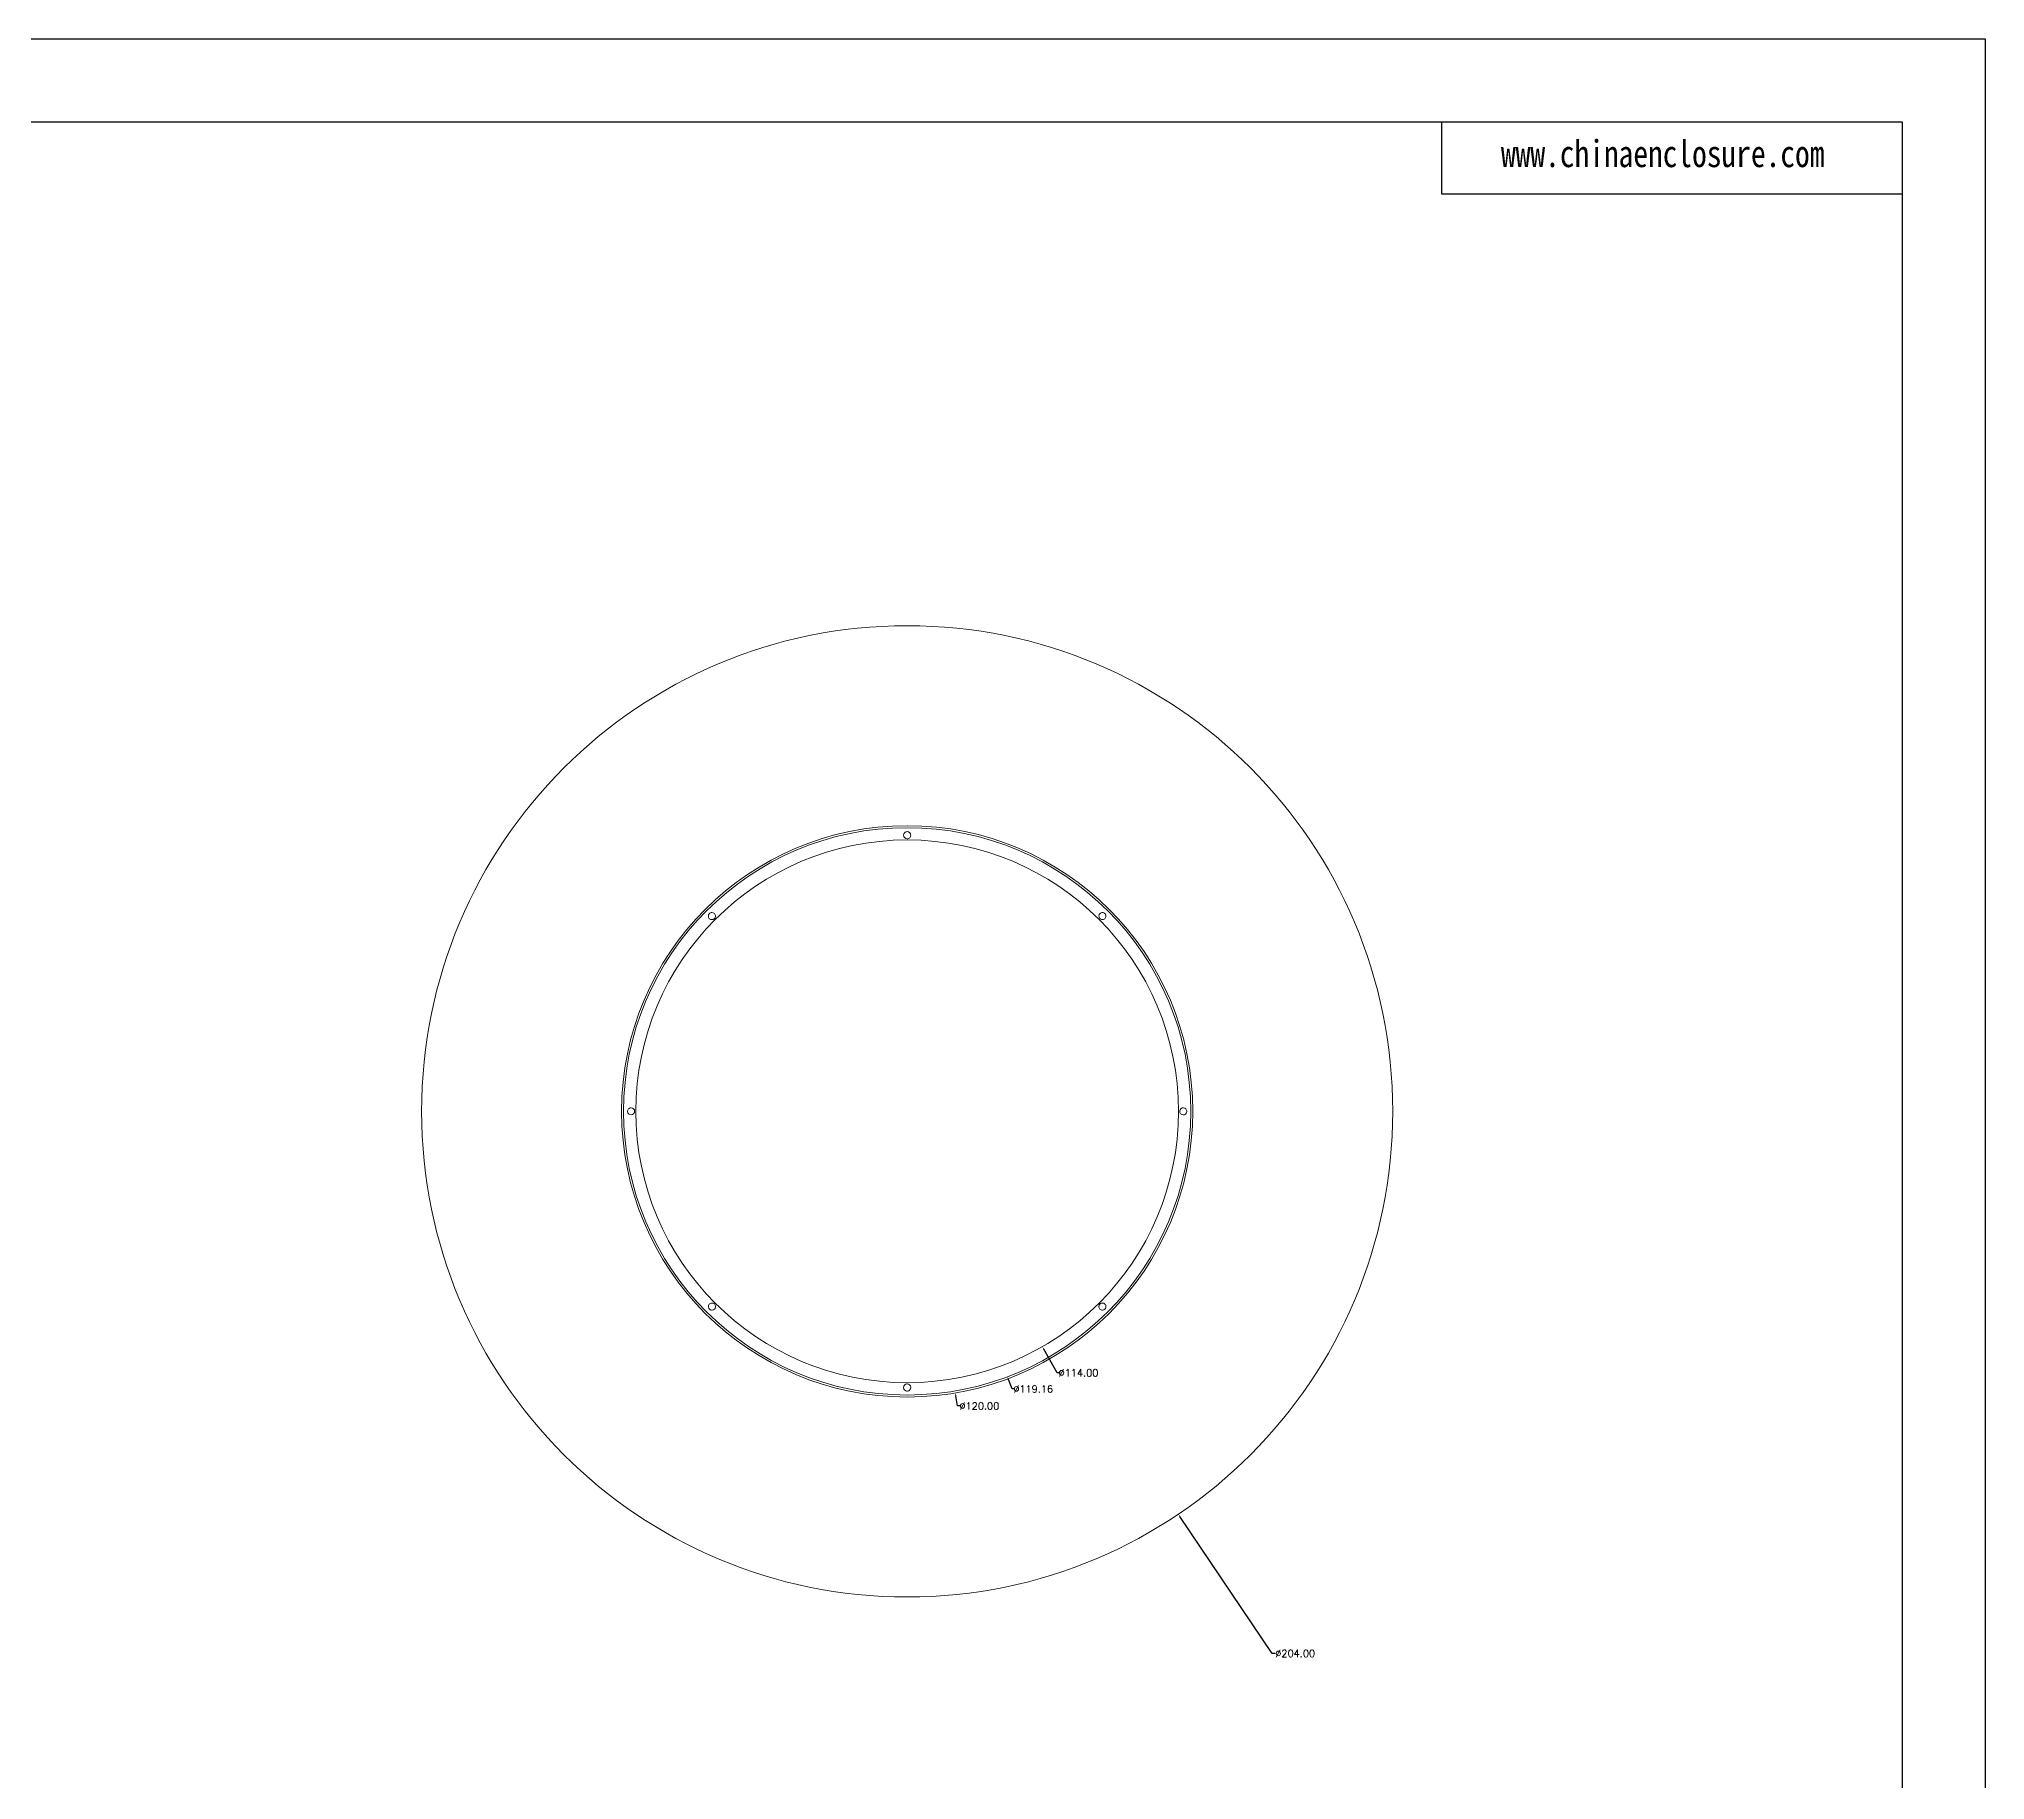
# Model space of a CAD drawing. Header units: inches. Extents: x 725 to 5279, y 573 to 1304.
# Drawn here: x 2563.5 to 2972.3, y 938.7 to 1304.4 of the extents above; entities that cross this region are included whole.
import ezdxf

# ---------------------------------------------------------------- set-up
doc = ezdxf.new("R2010")
doc.units = ezdxf.units.IN
doc.layers.add('文字', color=81, linetype='Continuous')
doc.styles.get("Standard").update_dxf_attribs({"font": 'txt', "bigfont": 'gbcbig.shx'})
doc.styles.add('宋体', font='', dxfattribs={"width": 0.8, "height": 3.5})
doc.styles.get('宋体').set_extended_font_data('SimSun')
doc.dimstyles.new('2', dxfattribs={"dimtxt": 1.5, "dimasz": 0.6, "dimexe": 0.18, "dimexo": 0.0625, "dimgap": 0.09, "dimtad": 0, "dimtih": 1, "dimtoh": 1, "dimzin": 0, "dimdsep": 46, "dimtxsty": 'Standard', "dimcen": 0, "dimclrd": 3, "dimclre": 3, "dimadec": 0, "dimazin": 2, "dimtfac": 1, "dimtofl": 0, "dimtmove": 0, "dimatfit": 3, "dimfxl": 1, "dimtolj": 1, "dimtzin": 0, "dimarcsym": 0})

# ---------------------------------------------------------------- blocks, each defined once
blk = doc.blocks.new('*D94')
at = {"color": 3, "lineweight": -2}
for p, q in [((2822.53, 965.25), (2803.16, 994.01)), ((2823.13, 965.25), (2822.53, 965.25))]:
    blk.add_line(p, q, dxfattribs=at)
at = {"color": 3}
blk.add_solid([(2803.24, 994.07), (2803.08, 993.96), (2802.83, 994.51)], dxfattribs=at)
at = {"layer": 'Defpoints', "color": 0}
for p in [(2688.87, 1163.71), (2802.83, 994.51)]:
    blk.add_point(p, dxfattribs=at)
at = {"color": 0, "insert": (2827.35, 965.25), "char_height": 1.5, "attachment_point": 5}
blk.add_mtext('\\A1;∅204.00', dxfattribs=at)
blk = doc.blocks.new('*D95')
at = {"color": 3, "lineweight": -2}
for p, q in [((2756.45, 1017.24), (2756.08, 1019.38)), ((2757.05, 1017.24), (2756.45, 1017.24))]:
    blk.add_line(p, q, dxfattribs=at)
at = {"color": 3}
blk.add_solid([(2756.18, 1019.4), (2755.98, 1019.37), (2755.98, 1019.97)], dxfattribs=at)
at = {"layer": 'Defpoints', "color": 0}
for p in [(2735.71, 1138.25), (2755.98, 1019.97)]:
    blk.add_point(p, dxfattribs=at)
at = {"color": 0, "insert": (2761.01, 1017.24), "char_height": 1.5, "attachment_point": 5}
blk.add_mtext('\\A1;∅120.00', dxfattribs=at)
blk = doc.blocks.new('*D96')
at = {"color": 3, "lineweight": -2}
for p, q in [((2767.89, 1020.81), (2767.13, 1022.82)), ((2768.49, 1020.81), (2767.89, 1020.81))]:
    blk.add_line(p, q, dxfattribs=at)
at = {"color": 3}
blk.add_solid([(2767.22, 1022.86), (2767.04, 1022.79), (2766.92, 1023.38)], dxfattribs=at)
at = {"layer": 'Defpoints', "color": 0}
for p in [(2724.78, 1134.84), (2766.92, 1023.38)]:
    blk.add_point(p, dxfattribs=at)
at = {"color": 0, "insert": (2772.33, 1020.81), "char_height": 1.5, "attachment_point": 5}
blk.add_mtext('\\A1;∅119.16', dxfattribs=at)
blk = doc.blocks.new('*D97')
at = {"color": 3, "lineweight": -2}
for p, q in [((2777.39, 1024.19), (2774.53, 1029.16)), ((2777.99, 1024.19), (2777.39, 1024.19))]:
    blk.add_line(p, q, dxfattribs=at)
at = {"color": 3}
blk.add_solid([(2774.62, 1029.21), (2774.45, 1029.11), (2774.23, 1029.68)], dxfattribs=at)
at = {"layer": 'Defpoints', "color": 0}
for p in [(2717.46, 1128.54), (2774.23, 1029.68)]:
    blk.add_point(p, dxfattribs=at)
at = {"color": 0, "insert": (2781.83, 1024.19), "char_height": 1.5, "attachment_point": 5}
blk.add_mtext('\\A1;∅114.00', dxfattribs=at)

msp = doc.modelspace()

# ---------------------------------------------------------------- linework, layer by layer
for p, q in [((1937.877, 1304.356), (2972.284, 1304.356)), ((2972.284, 1304.356), (2972.284, 572.957)), ((1964.643, 1286.941), (2954.87, 1286.941)), ((2858.124, 1286.941), (2858.124, 1271.825)), ((2954.87, 1286.941), (2954.87, 590.371)), ((2858.124, 1271.825), (2954.87, 1271.825))]:
    msp.add_line(p, q)
at = {"color": 7, "linetype": 'Continuous', "lineweight": 15}
for radius in [102, 60, 59.58, 57]:
    msp.add_circle((2745.847, 1079.113), radius, dxfattribs=at)
for points, knots in [([(2745.324, 1137.65), (2745.395, 1137.719), (2745.478, 1137.773), (2745.662, 1137.847), (2745.762, 1137.865), (2746.059, 1137.859), (2746.254, 1137.773), (2746.525, 1137.489), (2746.601, 1137.294), (2746.595, 1137.002), (2746.574, 1136.905), (2746.497, 1136.727), (2746.441, 1136.644), (2746.301, 1136.508), (2746.216, 1136.452), (2746.033, 1136.38), (2745.933, 1136.361), (2745.636, 1136.366), (2745.441, 1136.452), (2745.168, 1136.738), (2745.094, 1136.933), (2745.101, 1137.319), (2745.182, 1137.512), (2745.324, 1137.65)], [0, 0, 0, 0, 0.0625, 0.0625, 0.125, 0.125, 0.25, 0.25, 0.375, 0.375, 0.4375, 0.4375, 0.5, 0.5, 0.5625, 0.5625, 0.625, 0.625, 0.75, 0.75, 0.875, 0.875, 1, 1, 1, 1]), ([(2704.305, 1120.655), (2704.375, 1120.726), (2704.459, 1120.782), (2704.642, 1120.857), (2704.741, 1120.876), (2705.035, 1120.874), (2705.228, 1120.793), (2705.434, 1120.587), (2705.489, 1120.505), (2705.564, 1120.325), (2705.584, 1120.228), (2705.585, 1120.031), (2705.567, 1119.933), (2705.491, 1119.749), (2705.435, 1119.665), (2705.226, 1119.455), (2705.027, 1119.374), (2704.734, 1119.376), (2704.636, 1119.395), (2704.456, 1119.471), (2704.374, 1119.525), (2704.236, 1119.664), (2704.181, 1119.745), (2704.105, 1119.925), (2704.086, 1120.023), (2704.084, 1120.316), (2704.163, 1120.514), (2704.305, 1120.655)], [0, 0, 0, 0, 0.0625, 0.0625, 0.125, 0.125, 0.25, 0.25, 0.3125, 0.3125, 0.375, 0.375, 0.4375, 0.4375, 0.5, 0.5, 0.625, 0.625, 0.6875, 0.6875, 0.75, 0.75, 0.8125, 0.8125, 0.875, 0.875, 1, 1, 1, 1]), ([(2786.355, 1120.68), (2786.428, 1120.746), (2786.512, 1120.797), (2786.695, 1120.863), (2786.794, 1120.879), (2786.989, 1120.87), (2787.088, 1120.846), (2787.266, 1120.763), (2787.348, 1120.702), (2787.481, 1120.556), (2787.533, 1120.469), (2787.599, 1120.283), (2787.613, 1120.184), (2787.603, 1119.986), (2787.578, 1119.891), (2787.495, 1119.715), (2787.435, 1119.635), (2787.221, 1119.44), (2787.023, 1119.368), (2786.73, 1119.38), (2786.632, 1119.404), (2786.453, 1119.487), (2786.372, 1119.547), (2786.17, 1119.768), (2786.1, 1119.969), (2786.121, 1120.36), (2786.21, 1120.548), (2786.355, 1120.68)], [0, 0, 0, 0, 0.0625, 0.0625, 0.125, 0.125, 0.1875, 0.1875, 0.25, 0.25, 0.3125, 0.3125, 0.375, 0.375, 0.4375, 0.4375, 0.5, 0.5, 0.625, 0.625, 0.6875, 0.6875, 0.75, 0.75, 0.875, 0.875, 1, 1, 1, 1]), ([(2687.31, 1079.636), (2687.379, 1079.707), (2687.461, 1079.763), (2687.64, 1079.84), (2687.737, 1079.861), (2688.027, 1079.866), (2688.223, 1079.791), (2688.435, 1079.589), (2688.493, 1079.506), (2688.573, 1079.326), (2688.595, 1079.227), (2688.601, 1078.928), (2688.521, 1078.73), (2688.248, 1078.449), (2688.055, 1078.367), (2687.668, 1078.359), (2687.473, 1078.434), (2687.188, 1078.705), (2687.101, 1078.9), (2687.093, 1079.297), (2687.172, 1079.494), (2687.31, 1079.636)], [0, 0, 0, 0, 0.0625, 0.0625, 0.125, 0.125, 0.25, 0.25, 0.3125, 0.3125, 0.375, 0.375, 0.5, 0.5, 0.625, 0.625, 0.75, 0.75, 0.875, 0.875, 1, 1, 1, 1]), ([(2803.347, 1079.672), (2803.421, 1079.738), (2803.506, 1079.788), (2803.69, 1079.853), (2803.788, 1079.867), (2804.078, 1079.852), (2804.269, 1079.763), (2804.467, 1079.547), (2804.519, 1079.46), (2804.586, 1079.275), (2804.601, 1079.175), (2804.586, 1078.876), (2804.493, 1078.684), (2804.201, 1078.423), (2804.003, 1078.354), (2803.617, 1078.373), (2803.427, 1078.461), (2803.161, 1078.752), (2803.088, 1078.952), (2803.108, 1079.349), (2803.2, 1079.54), (2803.347, 1079.672)], [0, 0, 0, 0, 0.0625, 0.0625, 0.125, 0.125, 0.25, 0.25, 0.3125, 0.3125, 0.375, 0.375, 0.5, 0.5, 0.625, 0.625, 0.75, 0.75, 0.875, 0.875, 1, 1, 1, 1]), ([(2704.28, 1038.605), (2704.346, 1038.678), (2704.424, 1038.736), (2704.601, 1038.82), (2704.697, 1038.844), (2704.892, 1038.855), (2704.992, 1038.841), (2705.177, 1038.775), (2705.265, 1038.723), (2705.411, 1038.591), (2705.472, 1038.509), (2705.556, 1038.33), (2705.58, 1038.233), (2705.589, 1038.035), (2705.573, 1037.937), (2705.507, 1037.753), (2705.455, 1037.668), (2705.26, 1037.453), (2705.071, 1037.363), (2704.779, 1037.346), (2704.679, 1037.361), (2704.493, 1037.426), (2704.406, 1037.477), (2704.184, 1037.678), (2704.094, 1037.872), (2704.077, 1038.264), (2704.148, 1038.46), (2704.28, 1038.605)], [0, 0, 0, 0, 0.0625, 0.0625, 0.125, 0.125, 0.1875, 0.1875, 0.25, 0.25, 0.3125, 0.3125, 0.375, 0.375, 0.4375, 0.4375, 0.5, 0.5, 0.625, 0.625, 0.6875, 0.6875, 0.75, 0.75, 0.875, 0.875, 1, 1, 1, 1]), ([(2786.329, 1038.631), (2786.4, 1038.702), (2786.484, 1038.757), (2786.667, 1038.832), (2786.766, 1038.851), (2787.059, 1038.85), (2787.252, 1038.768), (2787.458, 1038.563), (2787.513, 1038.481), (2787.589, 1038.301), (2787.609, 1038.204), (2787.61, 1038.006), (2787.591, 1037.908), (2787.516, 1037.725), (2787.46, 1037.641), (2787.25, 1037.431), (2787.052, 1037.35), (2786.758, 1037.351), (2786.66, 1037.371), (2786.48, 1037.446), (2786.398, 1037.501), (2786.26, 1037.639), (2786.205, 1037.721), (2786.13, 1037.901), (2786.11, 1037.998), (2786.108, 1038.292), (2786.187, 1038.489), (2786.329, 1038.631)], [0, 0, 0, 0, 0.0625, 0.0625, 0.125, 0.125, 0.25, 0.25, 0.3125, 0.3125, 0.375, 0.375, 0.4375, 0.4375, 0.5, 0.5, 0.625, 0.625, 0.6875, 0.6875, 0.75, 0.75, 0.8125, 0.8125, 0.875, 0.875, 1, 1, 1, 1]), ([(2745.288, 1021.613), (2745.354, 1021.686), (2745.433, 1021.746), (2745.612, 1021.832), (2745.71, 1021.857), (2746.006, 1021.872), (2746.207, 1021.799), (2746.498, 1021.535), (2746.586, 1021.346), (2746.601, 1021.053), (2746.587, 1020.956), (2746.522, 1020.772), (2746.472, 1020.686), (2746.277, 1020.468), (2746.084, 1020.374), (2745.788, 1020.359), (2745.688, 1020.373), (2745.501, 1020.44), (2745.415, 1020.492), (2745.196, 1020.692), (2745.108, 1020.881), (2745.088, 1021.268), (2745.156, 1021.465), (2745.288, 1021.613)], [0, 0, 0, 0, 0.0625, 0.0625, 0.125, 0.125, 0.25, 0.25, 0.375, 0.375, 0.4375, 0.4375, 0.5, 0.5, 0.625, 0.625, 0.6875, 0.6875, 0.75, 0.75, 0.875, 0.875, 1, 1, 1, 1])]:
    msp.add_open_spline(points, degree=3, knots=knots, dxfattribs=at)

# ---------------------------------------------------------------- texts
at = {"layer": '文字', "color": 0, "insert": (2870.588, 1283.112), "char_height": 5.67576, "width": 99.71763, "attachment_point": 1, "style": '宋体'}
msp.add_mtext('www.chinaenclosure.com', dxfattribs=at)

# ---------------------------------------------------------------- dimensions: what is measured, and where the dimension line sits
for p1, p2, picture, middle in [((2688.868, 1163.714), (2802.826, 994.511), '*D94', (2827.35, 965.248)), ((2735.713, 1138.251), (2755.981, 1019.975), '*D95', (2761.014, 1017.243)), ((2724.777, 1134.843), (2766.917, 1023.383), '*D96', (2772.33, 1020.809)), ((2717.46, 1128.541), (2774.234, 1029.685), '*D97', (2781.829, 1024.191))]:
    dim = msp.add_diameter_dim_2p(p1=p1, p2=p2, dimstyle='2')
    dim.commit()
    dim.dimension.update_dxf_attribs({"geometry": picture, "text_midpoint": middle, "dimtype": 163})

doc.saveas('drawing.dxf')
